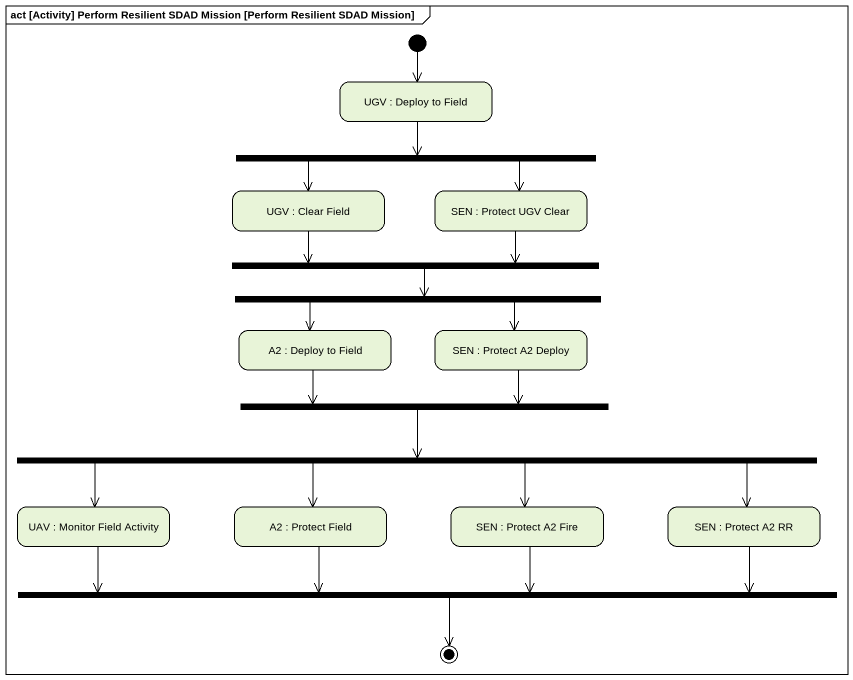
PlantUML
@startuml
mainframe act [Activity] Perform Resilient SDAD Mission [Perform Resilient SDAD Mission]
hide empty description
state "UGV : Deploy to Field" as UGV
state fork1 <<fork>>
state "UGV : Clear Field" as UGV_2
state "SEN : Protect UGV Clear" as SEN
state fork2 <<join>>
state fork3 <<fork>>
state "A2 : Deploy to Field" as A2
state "SEN : Protect A2 Deploy" as SEN_2
state fork4 <<join>>
state fork5 <<fork>>
state "UAV : Monitor Field Activity" as UAV
state "A2 : Protect Field" as A2_2
state "SEN : Protect A2 Fire" as SEN_3
state "SEN : Protect A2 RR" as SEN_4
state fork6 <<join>>
[*] --> UGV
UGV --> fork1
fork1 -left-> UGV_2
fork1 -right-> SEN
UGV_2 -right-> fork2
SEN -left-> fork2
fork2 --> fork3
fork3 -left-> A2
fork3 -right-> SEN_2
A2 -right-> fork4
SEN_2 --> fork4
fork4 --> fork5
fork5 -left-> UAV
fork5 --> A2_2
fork5 --> SEN_3
fork5 -right-> SEN_4
UAV -right-> fork6
A2_2 -right-> fork6
SEN_3 --> fork6
SEN_4 -left-> fork6
fork6 --> [*]
@enduml
